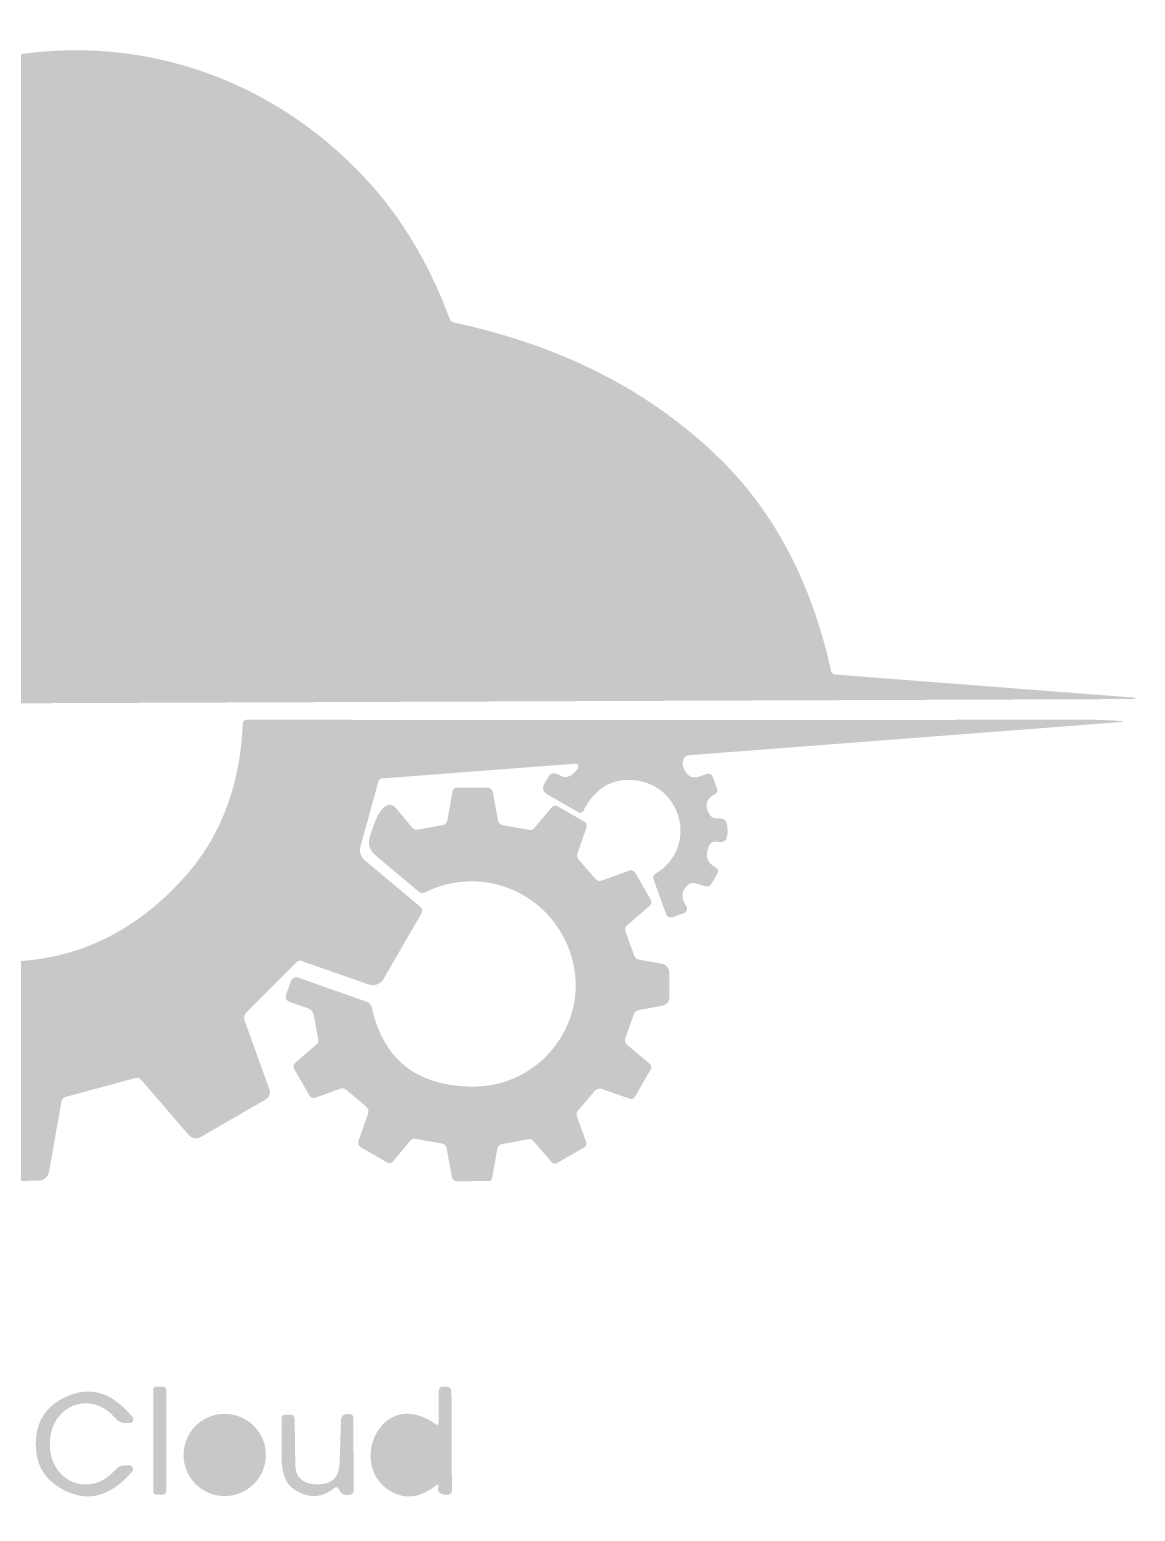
# Model space of a CAD drawing. Extents: x 0 to 300, y 0 to 192.
# Drawn here: x 151.6 to 288.2, y 5 to 188 of the extents above; entities that cross this region are included whole.
import ezdxf

# ---------------------------------------------------------------- set-up
doc = ezdxf.new("R2010")
doc.units = 0
doc.linetypes.add('Solid', pattern=[0])
doc.layers.add('Layer 1', color=7, linetype='Solid', lineweight=0)

msp = doc.modelspace()

# ---------------------------------------------------------------- hatches: boundary and pattern name
at = {"layer": 'Layer 1', "linetype": 'Solid', "lineweight": 0}
h = msp.add_hatch(color=7, dxfattribs=at)
edge = h.paths.add_edge_path(flags=0)
edge.add_spline(control_points=[(124.27, 172.6), (134.66, 181.77), (147.08, 184.41)], knot_values=[0, 0, 0, 1, 1, 1], degree=2, periodic=0)
edge.add_spline(control_points=[(147.08, 184.41), (164.14, 188.04), (181.23, 182.45), (193.13, 169.61)], knot_values=[0, 0, 0, 0, 1, 1, 1, 1], degree=3, periodic=0)
edge.add_spline(control_points=[(193.13, 169.61), (199.7, 162.52), (203.47, 152.38)], knot_values=[0, 0, 0, 1, 1, 1], degree=2, periodic=0)
edge.add_spline(control_points=[(203.47, 152.38), (203.63, 151.93), (204.11, 151.83)], knot_values=[0, 0, 0, 1, 1, 1], degree=2, periodic=0)
edge.add_spline(control_points=[(204.11, 151.83), (224.07, 147.54), (236.84, 135.04)], knot_values=[0, 0, 0, 1, 1, 1], degree=2, periodic=0)
edge.add_spline(control_points=[(236.84, 135.04), (247.02, 125.09), (250.6, 108.8)], knot_values=[0, 0, 0, 1, 1, 1], degree=2, periodic=0)
edge.add_spline(control_points=[(250.6, 108.8), (250.69, 108.39), (251.16, 108.35)], knot_values=[0, 0, 0, 1, 1, 1], degree=2, periodic=0)
edge.add_line((251.16, 108.35), (288.1, 105.5))
edge.add_spline(control_points=[(288.1, 105.5), (288.17, 105.5), (288.17, 105.4)], knot_values=[0, 0, 0, 1, 1, 1], degree=2, periodic=0)
edge.add_spline(control_points=[(288.17, 105.4), (288.18, 105.38), (288.18, 105.36)], knot_values=[0, 0, 0, 1, 1, 1], degree=2, periodic=0)
edge.add_spline(control_points=[(288.18, 105.36), (288.18, 105.33), (288.14, 105.33)], knot_values=[0, 0, 0, 1, 1, 1], degree=2, periodic=0)
edge.add_line((288.14, 105.33), (7.68, 104.26))
edge.add_spline(control_points=[(7.68, 104.26), (7.63, 104.26), (7.58, 104.29), (7.56, 104.33)], knot_values=[0, 0, 0, 0, 1, 1, 1, 1], degree=3, periodic=0)
edge.add_spline(control_points=[(7.56, 104.33), (7.54, 104.38), (7.55, 104.43), (7.58, 104.47)], knot_values=[0, 0, 0, 0, 1, 1, 1, 1], degree=3, periodic=0)
edge.add_line((7.58, 104.47), (7.76, 104.69))
edge.add_spline(control_points=[(7.76, 104.69), (7.78, 104.71), (7.8, 104.71)], knot_values=[0, 0, 0, 1, 1, 1], degree=2, periodic=0)
edge.add_line((7.8, 104.71), (45.42, 108.1))
edge.add_line((45.42, 108.1), (45.42, 108.1))
edge.add_spline(control_points=[(45.42, 108.1), (45.74, 108.13), (46.02, 108.33), (46.16, 108.62)], knot_values=[0, 0, 0, 0, 1, 1, 1, 1], degree=3, periodic=0)
edge.add_spline(control_points=[(46.16, 108.62), (51.86, 120.65), (64.18, 127.98)], knot_values=[0, 0, 0, 1, 1, 1], degree=2, periodic=0)
edge.add_spline(control_points=[(64.18, 127.98), (64.45, 128.14), (64.63, 128.41), (64.67, 128.71)], knot_values=[0, 0, 0, 0, 1, 1, 1, 1], degree=3, periodic=0)
edge.add_spline(control_points=[(64.67, 128.71), (68.21, 154.37), (89.38, 166.85)], knot_values=[0, 0, 0, 1, 1, 1], degree=2, periodic=0)
edge.add_spline(control_points=[(89.38, 166.85), (104.84, 175.96), (123.46, 172.38)], knot_values=[0, 0, 0, 1, 1, 1], degree=2, periodic=0)
edge.add_spline(control_points=[(123.46, 172.38), (123.92, 172.29), (124.27, 172.6)], knot_values=[0, 0, 0, 1, 1, 1], degree=2, periodic=0)
h = msp.add_hatch(color=7, dxfattribs=at)
edge = h.paths.add_edge_path(flags=0)
edge.add_line((81.03, 95.74), (81.62, 94.88))
edge.add_spline(control_points=[(81.62, 94.88), (81.89, 94.49), (81.48, 94.25)], knot_values=[0, 0, 0, 1, 1, 1], degree=2, periodic=0)
edge.add_line((81.48, 94.25), (77.24, 91.8))
edge.add_spline(control_points=[(77.24, 91.8), (76.77, 91.53), (76.52, 92.01)], knot_values=[0, 0, 0, 1, 1, 1], degree=2, periodic=0)
edge.add_spline(control_points=[(76.52, 92.01), (73.21, 98.39), (63.23, 94.94), (64.84, 87.78)], knot_values=[0, 0, 0, 0, 1, 1, 1, 1], degree=3, periodic=0)
edge.add_spline(control_points=[(64.84, 87.78), (65.45, 85.09), (67.92, 83.63)], knot_values=[0, 0, 0, 1, 1, 1], degree=2, periodic=0)
edge.add_line((67.92, 83.63), (67.92, 83.63))
edge.add_spline(control_points=[(67.92, 83.63), (68.21, 83.46), (68.31, 83.08), (68.14, 82.78)], knot_values=[0, 0, 0, 0, 1, 1, 1, 1], degree=3, periodic=0)
edge.add_line((68.14, 82.78), (65.94, 78.97))
edge.add_spline(control_points=[(65.94, 78.97), (65.69, 78.53), (65.19, 78.62)], knot_values=[0, 0, 0, 1, 1, 1], degree=2, periodic=0)
edge.add_spline(control_points=[(65.19, 78.62), (64.82, 78.69), (64.46, 78.91)], knot_values=[0, 0, 0, 1, 1, 1], degree=2, periodic=0)
edge.add_spline(control_points=[(64.46, 78.91), (64.06, 79.17), (64.14, 79.65)], knot_values=[0, 0, 0, 1, 1, 1], degree=2, periodic=0)
edge.add_line((64.14, 79.65), (64.4, 81.14))
edge.add_spline(control_points=[(64.4, 81.14), (64.49, 81.64), (64.17, 82.03)], knot_values=[0, 0, 0, 1, 1, 1], degree=2, periodic=0)
edge.add_spline(control_points=[(64.17, 82.03), (63.84, 82.44), (63.33, 82.58)], knot_values=[0, 0, 0, 1, 1, 1], degree=2, periodic=0)
edge.add_spline(control_points=[(63.33, 82.58), (62.91, 82.69), (62.2, 82.42)], knot_values=[0, 0, 0, 1, 1, 1], degree=2, periodic=0)
edge.add_spline(control_points=[(62.2, 82.42), (61.94, 82.31), (61.65, 82.25)], knot_values=[0, 0, 0, 1, 1, 1], degree=2, periodic=0)
edge.add_spline(control_points=[(61.65, 82.25), (61.12, 82.12), (60.8, 82.56)], knot_values=[0, 0, 0, 1, 1, 1], degree=2, periodic=0)
edge.add_spline(control_points=[(60.8, 82.56), (60.15, 83.47), (60.14, 84)], knot_values=[0, 0, 0, 1, 1, 1], degree=2, periodic=0)
edge.add_spline(control_points=[(60.14, 84), (60.12, 84.55), (60.62, 84.77)], knot_values=[0, 0, 0, 1, 1, 1], degree=2, periodic=0)
edge.add_spline(control_points=[(60.62, 84.77), (62.03, 85.43), (61.15, 87.14)], knot_values=[0, 0, 0, 1, 1, 1], degree=2, periodic=0)
edge.add_spline(control_points=[(61.15, 87.14), (60.9, 87.63), (60.35, 87.66)], knot_values=[0, 0, 0, 1, 1, 1], degree=2, periodic=0)
edge.add_line((60.35, 87.66), (59.56, 87.71))
edge.add_spline(control_points=[(59.56, 87.71), (59.24, 87.73), (58.98, 87.97), (58.91, 88.28)], knot_values=[0, 0, 0, 0, 1, 1, 1, 1], degree=3, periodic=0)
edge.add_spline(control_points=[(58.91, 88.28), (58.72, 89.21), (58.99, 89.99)], knot_values=[0, 0, 0, 1, 1, 1], degree=2, periodic=0)
edge.add_spline(control_points=[(58.99, 89.99), (59.17, 90.52), (59.73, 90.5)], knot_values=[0, 0, 0, 1, 1, 1], degree=2, periodic=0)
edge.add_spline(control_points=[(59.73, 90.5), (60.89, 90.47), (61.58, 91.99)], knot_values=[0, 0, 0, 1, 1, 1], degree=2, periodic=0)
edge.add_spline(control_points=[(61.58, 91.99), (61.73, 92.31), (61.48, 92.55)], knot_values=[0, 0, 0, 1, 1, 1], degree=2, periodic=0)
edge.add_line((61.48, 92.55), (60.4, 93.64))
edge.add_spline(control_points=[(60.4, 93.64), (59.93, 94.11), (60.17, 94.73)], knot_values=[0, 0, 0, 1, 1, 1], degree=2, periodic=0)
edge.add_spline(control_points=[(60.17, 94.73), (60.44, 95.41), (61.22, 95.96)], knot_values=[0, 0, 0, 1, 1, 1], degree=2, periodic=0)
edge.add_line((61.22, 95.96), (61.22, 95.96))
edge.add_spline(control_points=[(61.22, 95.96), (61.51, 96.16), (61.9, 96.15), (62.17, 95.93)], knot_values=[0, 0, 0, 0, 1, 1, 1, 1], degree=3, periodic=0)
edge.add_spline(control_points=[(62.17, 95.93), (63.15, 95.15), (64.32, 96.43)], knot_values=[0, 0, 0, 1, 1, 1], degree=2, periodic=0)
edge.add_line((64.32, 96.43), (64.32, 96.43))
edge.add_spline(control_points=[(64.32, 96.43), (64.44, 96.56), (64.47, 96.74), (64.41, 96.91)], knot_values=[0, 0, 0, 0, 1, 1, 1, 1], degree=3, periodic=0)
edge.add_spline(control_points=[(64.41, 96.91), (64.34, 97.07), (64.19, 97.18), (64.01, 97.19)], knot_values=[0, 0, 0, 0, 1, 1, 1, 1], degree=3, periodic=0)
edge.add_line((64.01, 97.19), (7.79, 100.74))
edge.add_spline(control_points=[(7.79, 100.74), (7.62, 100.75), (7.6, 101)], knot_values=[0, 0, 0, 1, 1, 1], degree=2, periodic=0)
edge.add_spline(control_points=[(7.6, 101), (7.57, 101.18), (7.72, 101.18)], knot_values=[0, 0, 0, 1, 1, 1], degree=2, periodic=0)
edge.add_line((7.72, 101.18), (117.5, 102.79))
edge.add_spline(control_points=[(117.5, 102.79), (118.02, 102.8), (118.05, 102.28)], knot_values=[0, 0, 0, 1, 1, 1], degree=2, periodic=0)
edge.add_spline(control_points=[(118.05, 102.28), (118.82, 88.59), (128.24, 80.33)], knot_values=[0, 0, 0, 1, 1, 1], degree=2, periodic=0)
edge.add_spline(control_points=[(128.24, 80.33), (136.06, 73.47), (146.35, 72.92)], knot_values=[0, 0, 0, 1, 1, 1], degree=2, periodic=0)
edge.add_spline(control_points=[(146.35, 72.92), (160.81, 72.15), (170.81, 83.4)], knot_values=[0, 0, 0, 1, 1, 1], degree=2, periodic=0)
edge.add_spline(control_points=[(170.81, 83.4), (177.44, 90.87), (177.94, 102.24)], knot_values=[0, 0, 0, 1, 1, 1], degree=2, periodic=0)
edge.add_spline(control_points=[(177.94, 102.24), (177.97, 102.78), (178.51, 102.78)], knot_values=[0, 0, 0, 1, 1, 1], degree=2, periodic=0)
edge.add_spline(control_points=[(178.51, 102.78), (237.3, 102.68), (280.02, 102.79)], knot_values=[0, 0, 0, 1, 1, 1], degree=2, periodic=0)
edge.add_spline(control_points=[(280.02, 102.79), (284.3, 102.8), (286.23, 102.62)], knot_values=[0, 0, 0, 1, 1, 1], degree=2, periodic=0)
edge.add_spline(control_points=[(286.23, 102.62), (287.11, 102.53), (286.23, 102.47)], knot_values=[0, 0, 0, 1, 1, 1], degree=2, periodic=0)
edge.add_line((286.23, 102.47), (233.2, 98.4))
edge.add_spline(control_points=[(233.2, 98.4), (232.34, 98.33), (232.28, 97.47)], knot_values=[0, 0, 0, 1, 1, 1], degree=2, periodic=0)
edge.add_spline(control_points=[(232.28, 97.47), (232.24, 96.91), (232.71, 96.22)], knot_values=[0, 0, 0, 1, 1, 1], degree=2, periodic=0)
edge.add_spline(control_points=[(232.71, 96.22), (233.04, 95.72), (233.67, 95.51), (234.23, 95.72)], knot_values=[0, 0, 0, 0, 1, 1, 1, 1], degree=3, periodic=0)
edge.add_line((234.23, 95.72), (235.11, 96.03))
edge.add_spline(control_points=[(235.11, 96.03), (235.79, 96.28), (236.04, 95.59)], knot_values=[0, 0, 0, 1, 1, 1], degree=2, periodic=0)
edge.add_line((236.04, 95.59), (236.52, 94.24))
edge.add_spline(control_points=[(236.52, 94.24), (236.68, 93.79), (236.26, 93.57)], knot_values=[0, 0, 0, 1, 1, 1], degree=2, periodic=0)
edge.add_spline(control_points=[(236.26, 93.57), (234.62, 92.72), (235.57, 91.11)], knot_values=[0, 0, 0, 1, 1, 1], degree=2, periodic=0)
edge.add_spline(control_points=[(235.57, 91.11), (235.85, 90.64), (236.39, 90.6)], knot_values=[0, 0, 0, 1, 1, 1], degree=2, periodic=0)
edge.add_line((236.39, 90.6), (236.94, 90.57))
edge.add_spline(control_points=[(236.94, 90.57), (237.6, 90.53), (237.73, 89.89)], knot_values=[0, 0, 0, 1, 1, 1], degree=2, periodic=0)
edge.add_spline(control_points=[(237.73, 89.89), (237.93, 89.01), (237.71, 88.18)], knot_values=[0, 0, 0, 1, 1, 1], degree=2, periodic=0)
edge.add_line((237.71, 88.18), (237.71, 88.18))
edge.add_spline(control_points=[(237.71, 88.18), (237.62, 87.85), (237.32, 87.64), (236.98, 87.66)], knot_values=[0, 0, 0, 0, 1, 1, 1, 1], degree=3, periodic=0)
edge.add_line((236.98, 87.66), (236.32, 87.7))
edge.add_line((236.32, 87.7), (236.32, 87.7))
edge.add_spline(control_points=[(236.32, 87.7), (236, 87.72), (235.71, 87.54), (235.57, 87.26)], knot_values=[0, 0, 0, 0, 1, 1, 1, 1], degree=3, periodic=0)
edge.add_spline(control_points=[(235.57, 87.26), (234.71, 85.46), (236.32, 84.53)], knot_values=[0, 0, 0, 1, 1, 1], degree=2, periodic=0)
edge.add_spline(control_points=[(236.32, 84.53), (236.84, 84.24), (236.54, 83.73)], knot_values=[0, 0, 0, 1, 1, 1], degree=2, periodic=0)
edge.add_line((236.54, 83.73), (235.83, 82.49))
edge.add_spline(control_points=[(235.83, 82.49), (235.58, 82.07), (235.12, 82.2)], knot_values=[0, 0, 0, 1, 1, 1], degree=2, periodic=0)
edge.add_line((235.12, 82.2), (233.78, 82.57))
edge.add_spline(control_points=[(233.78, 82.57), (233.34, 82.69), (232.98, 82.4)], knot_values=[0, 0, 0, 1, 1, 1], degree=2, periodic=0)
edge.add_spline(control_points=[(232.98, 82.4), (231.71, 81.37), (232.65, 79.85)], knot_values=[0, 0, 0, 1, 1, 1], degree=2, periodic=0)
edge.add_spline(control_points=[(232.65, 79.85), (233.09, 79.12), (232.29, 78.83)], knot_values=[0, 0, 0, 1, 1, 1], degree=2, periodic=0)
edge.add_line((232.29, 78.83), (231.12, 78.41))
edge.add_spline(control_points=[(231.12, 78.41), (230.44, 78.16), (230.19, 78.84)], knot_values=[0, 0, 0, 1, 1, 1], degree=2, periodic=0)
edge.add_line((230.19, 78.84), (228.67, 83.07))
edge.add_spline(control_points=[(228.67, 83.07), (228.52, 83.51), (228.92, 83.74)], knot_values=[0, 0, 0, 1, 1, 1], degree=2, periodic=0)
edge.add_spline(control_points=[(228.92, 83.74), (234.42, 87.02), (232.12, 95.32), (225.64, 95.34)], knot_values=[0, 0, 0, 0, 1, 1, 1, 1], degree=3, periodic=0)
edge.add_spline(control_points=[(225.64, 95.34), (221.99, 95.35), (220.04, 91.57)], knot_values=[0, 0, 0, 1, 1, 1], degree=2, periodic=0)
edge.add_spline(control_points=[(220.04, 91.57), (219.8, 91.1), (219.35, 91.36)], knot_values=[0, 0, 0, 1, 1, 1], degree=2, periodic=0)
edge.add_line((219.35, 91.36), (215.59, 93.53))
edge.add_spline(control_points=[(215.59, 93.53), (214.71, 94.04), (215.22, 94.93)], knot_values=[0, 0, 0, 1, 1, 1], degree=2, periodic=0)
edge.add_line((215.22, 94.93), (215.6, 95.59))
edge.add_spline(control_points=[(215.6, 95.59), (216.14, 96.52), (217.04, 95.94)], knot_values=[0, 0, 0, 1, 1, 1], degree=2, periodic=0)
edge.add_spline(control_points=[(217.04, 95.94), (218.22, 95.19), (219.33, 96.76)], knot_values=[0, 0, 0, 1, 1, 1], degree=2, periodic=0)
edge.add_line((219.33, 96.76), (219.33, 96.76))
edge.add_spline(control_points=[(219.33, 96.76), (219.41, 96.88), (219.42, 97.03), (219.35, 97.16)], knot_values=[0, 0, 0, 0, 1, 1, 1, 1], degree=3, periodic=0)
edge.add_spline(control_points=[(219.35, 97.16), (219.28, 97.28), (219.14, 97.35), (219, 97.34)], knot_values=[0, 0, 0, 0, 1, 1, 1, 1], degree=3, periodic=0)
edge.add_line((219, 97.34), (195.15, 95.52))
edge.add_spline(control_points=[(195.15, 95.52), (194.79, 95.49), (194.7, 95.15)], knot_values=[0, 0, 0, 1, 1, 1], degree=2, periodic=0)
edge.add_line((194.7, 95.15), (192.5, 87.18))
edge.add_spline(control_points=[(192.5, 87.18), (192.2, 86.09), (193.06, 85.37)], knot_values=[0, 0, 0, 1, 1, 1], degree=2, periodic=0)
edge.add_line((193.06, 85.37), (199.8, 79.72))
edge.add_spline(control_points=[(199.8, 79.72), (200.28, 79.32), (199.97, 78.77)], knot_values=[0, 0, 0, 1, 1, 1], degree=2, periodic=0)
edge.add_line((199.97, 78.77), (195.33, 70.74))
edge.add_line((195.33, 70.74), (195.33, 70.74))
edge.add_spline(control_points=[(195.33, 70.74), (194.96, 70.1), (194.18, 69.82), (193.48, 70.06)], knot_values=[0, 0, 0, 0, 1, 1, 1, 1], degree=3, periodic=0)
edge.add_line((193.48, 70.06), (185.12, 72.99))
edge.add_line((185.12, 72.99), (185.12, 72.99))
edge.add_spline(control_points=[(185.12, 72.99), (184.97, 73.04), (184.81, 73), (184.69, 72.89)], knot_values=[0, 0, 0, 0, 1, 1, 1, 1], degree=3, periodic=0)
edge.add_line((184.69, 72.89), (178.41, 66.61))
edge.add_spline(control_points=[(178.41, 66.61), (177.97, 66.17), (178.18, 65.58)], knot_values=[0, 0, 0, 1, 1, 1], degree=2, periodic=0)
edge.add_line((178.18, 65.58), (181.24, 57.08))
edge.add_spline(control_points=[(181.24, 57.08), (181.4, 56.62), (181.21, 56.1), (180.79, 55.86)], knot_values=[0, 0, 0, 0, 1, 1, 1, 1], degree=3, periodic=0)
edge.add_line((180.79, 55.86), (172.81, 51.25))
edge.add_spline(control_points=[(172.81, 51.25), (171.91, 50.73), (171.22, 51.52)], knot_values=[0, 0, 0, 1, 1, 1], degree=2, periodic=0)
edge.add_line((171.22, 51.52), (165.42, 58.25))
edge.add_spline(control_points=[(165.42, 58.25), (165.11, 58.61), (164.65, 58.49)], knot_values=[0, 0, 0, 1, 1, 1], degree=2, periodic=0)
edge.add_line((164.65, 58.49), (156.1, 56.18))
edge.add_spline(control_points=[(156.1, 56.18), (155.62, 56.06), (155.54, 55.57)], knot_values=[0, 0, 0, 1, 1, 1], degree=2, periodic=0)
edge.add_line((155.54, 55.57), (154.02, 46.92))
edge.add_line((154.02, 46.92), (154.02, 46.92))
edge.add_spline(control_points=[(154.02, 46.92), (153.91, 46.29), (153.36, 45.83), (152.72, 45.82)], knot_values=[0, 0, 0, 0, 1, 1, 1, 1], degree=3, periodic=0)
edge.add_line((152.72, 45.82), (143.5, 45.68))
edge.add_line((143.5, 45.68), (143.5, 45.68))
edge.add_spline(control_points=[(143.5, 45.68), (143.01, 45.67), (142.6, 46.02), (142.51, 46.49)], knot_values=[0, 0, 0, 0, 1, 1, 1, 1], degree=3, periodic=0)
edge.add_line((142.51, 46.49), (140.84, 55.59))
edge.add_spline(control_points=[(140.84, 55.59), (140.78, 55.94), (140.44, 56.03)], knot_values=[0, 0, 0, 1, 1, 1], degree=2, periodic=0)
edge.add_line((140.44, 56.03), (131.65, 58.45))
edge.add_spline(control_points=[(131.65, 58.45), (131.44, 58.51), (131.21, 58.44), (131.07, 58.27)], knot_values=[0, 0, 0, 0, 1, 1, 1, 1], degree=3, periodic=0)
edge.add_line((131.07, 58.27), (125.17, 51.24))
edge.add_spline(control_points=[(125.17, 51.24), (124.82, 50.81), (124.21, 50.7), (123.72, 50.98)], knot_values=[0, 0, 0, 0, 1, 1, 1, 1], degree=3, periodic=0)
edge.add_line((123.72, 50.98), (115.5, 55.73))
edge.add_line((115.5, 55.73), (115.5, 55.73))
edge.add_spline(control_points=[(115.5, 55.73), (115.15, 55.93), (114.99, 56.36), (115.12, 56.75)], knot_values=[0, 0, 0, 0, 1, 1, 1, 1], degree=3, periodic=0)
edge.add_line((115.12, 56.75), (118.23, 65.64))
edge.add_spline(control_points=[(118.23, 65.64), (118.34, 65.93), (118.12, 66.15)], knot_values=[0, 0, 0, 1, 1, 1], degree=2, periodic=0)
edge.add_line((118.12, 66.15), (111.86, 72.41))
edge.add_spline(control_points=[(111.86, 72.41), (111.44, 72.83), (110.88, 72.63)], knot_values=[0, 0, 0, 1, 1, 1], degree=2, periodic=0)
edge.add_line((110.88, 72.63), (102.62, 69.66))
edge.add_spline(control_points=[(102.62, 69.66), (102.01, 69.44), (101.32, 69.69), (101, 70.25)], knot_values=[0, 0, 0, 0, 1, 1, 1, 1], degree=3, periodic=0)
edge.add_line((101, 70.25), (96.32, 78.36))
edge.add_spline(control_points=[(96.32, 78.36), (96.12, 78.7), (96.19, 79.13), (96.49, 79.38)], knot_values=[0, 0, 0, 0, 1, 1, 1, 1], degree=3, periodic=0)
edge.add_line((96.49, 79.38), (103.48, 85.41))
edge.add_line((103.48, 85.41), (103.48, 85.41))
edge.add_spline(control_points=[(103.48, 85.41), (103.74, 85.64), (103.85, 85.99), (103.76, 86.32)], knot_values=[0, 0, 0, 0, 1, 1, 1, 1], degree=3, periodic=0)
edge.add_line((103.76, 86.32), (101.51, 94.7))
edge.add_spline(control_points=[(101.51, 94.7), (101.4, 95.08), (101.01, 95.1)], knot_values=[0, 0, 0, 1, 1, 1], degree=2, periodic=0)
edge.add_line((101.01, 95.1), (81.37, 96.34))
edge.add_spline(control_points=[(81.37, 96.34), (80.58, 96.39), (81.03, 95.74)], knot_values=[0, 0, 0, 1, 1, 1], degree=2, periodic=0)
edge = h.paths.add_edge_path(flags=0)
edge.add_spline(control_points=[(78.29, 96.39), (78.08, 96.37), (78.12, 96.16)], knot_values=[0, 0, 0, 1, 1, 1], degree=2, periodic=0)
edge.add_spline(control_points=[(78.12, 96.16), (78.27, 95.47), (79.19, 95.71)], knot_values=[0, 0, 0, 1, 1, 1], degree=2, periodic=0)
edge.add_spline(control_points=[(79.19, 95.71), (80.16, 95.97), (79.31, 96.4)], knot_values=[0, 0, 0, 1, 1, 1], degree=2, periodic=0)
edge.add_spline(control_points=[(79.31, 96.4), (79.15, 96.49), (78.29, 96.39)], knot_values=[0, 0, 0, 1, 1, 1], degree=2, periodic=0)
h = msp.add_hatch(color=7, dxfattribs=at)
edge = h.paths.add_edge_path(flags=0)
edge.add_line((202.51, 50.41), (199.24, 50.99))
edge.add_spline(control_points=[(199.24, 50.99), (198.88, 51.05), (198.65, 50.77)], knot_values=[0, 0, 0, 1, 1, 1], degree=2, periodic=0)
edge.add_line((198.65, 50.77), (196.52, 48.22))
edge.add_spline(control_points=[(196.52, 48.22), (196.19, 47.83), (195.74, 48.09)], knot_values=[0, 0, 0, 1, 1, 1], degree=2, periodic=0)
edge.add_line((195.74, 48.09), (192.59, 49.91))
edge.add_spline(control_points=[(192.59, 49.91), (192.06, 50.21), (192.26, 50.79)], knot_values=[0, 0, 0, 1, 1, 1], degree=2, periodic=0)
edge.add_line((192.26, 50.79), (193.39, 54.02))
edge.add_spline(control_points=[(193.39, 54.02), (193.61, 54.63), (193.11, 55.04)], knot_values=[0, 0, 0, 1, 1, 1], degree=2, periodic=0)
edge.add_line((193.11, 55.04), (190.7, 57.06))
edge.add_line((190.7, 57.06), (190.7, 57.06))
edge.add_spline(control_points=[(190.7, 57.06), (190.51, 57.22), (190.24, 57.27), (190, 57.18)], knot_values=[0, 0, 0, 0, 1, 1, 1, 1], degree=3, periodic=0)
edge.add_line((190, 57.18), (186.96, 56.09))
edge.add_spline(control_points=[(186.96, 56.09), (186.43, 55.9), (186.15, 56.39)], knot_values=[0, 0, 0, 1, 1, 1], degree=2, periodic=0)
edge.add_line((186.15, 56.39), (184.34, 59.53))
edge.add_spline(control_points=[(184.34, 59.53), (184.03, 60.05), (184.49, 60.45)], knot_values=[0, 0, 0, 1, 1, 1], degree=2, periodic=0)
edge.add_line((184.49, 60.45), (187.04, 62.64))
edge.add_spline(control_points=[(187.04, 62.64), (187.33, 62.89), (187.26, 63.28)], knot_values=[0, 0, 0, 1, 1, 1], degree=2, periodic=0)
edge.add_line((187.26, 63.28), (186.72, 66.23))
edge.add_spline(control_points=[(186.72, 66.23), (186.6, 66.91), (185.94, 67.14)], knot_values=[0, 0, 0, 1, 1, 1], degree=2, periodic=0)
edge.add_line((185.94, 67.14), (183.67, 67.93))
edge.add_line((183.67, 67.93), (183.67, 67.93))
edge.add_spline(control_points=[(183.67, 67.93), (183.51, 67.99), (183.38, 68.1), (183.31, 68.25)], knot_values=[0, 0, 0, 0, 1, 1, 1, 1], degree=3, periodic=0)
edge.add_spline(control_points=[(183.31, 68.25), (183.23, 68.41), (183.22, 68.58), (183.28, 68.74)], knot_values=[0, 0, 0, 0, 1, 1, 1, 1], degree=3, periodic=0)
edge.add_line((183.28, 68.74), (183.86, 70.4))
edge.add_spline(control_points=[(183.86, 70.4), (184.12, 71.13), (184.86, 70.88)], knot_values=[0, 0, 0, 1, 1, 1], degree=2, periodic=0)
edge.add_line((184.86, 70.88), (193.26, 67.93))
edge.add_spline(control_points=[(193.26, 67.93), (193.76, 67.76), (193.88, 67.24)], knot_values=[0, 0, 0, 1, 1, 1], degree=2, periodic=0)
edge.add_spline(control_points=[(193.88, 67.24), (196.01, 57.53), (206.31, 57.44)], knot_values=[0, 0, 0, 1, 1, 1], degree=2, periodic=0)
edge.add_spline(control_points=[(206.31, 57.44), (214.95, 57.37), (221.16, 65.81), (218.39, 73.98)], knot_values=[0, 0, 0, 0, 1, 1, 1, 1], degree=3, periodic=0)
edge.add_spline(control_points=[(218.39, 73.98), (215.86, 81.44), (207.5, 84.94), (200.46, 81.45)], knot_values=[0, 0, 0, 0, 1, 1, 1, 1], degree=3, periodic=0)
edge.add_spline(control_points=[(200.46, 81.45), (200.03, 81.24), (199.67, 81.54)], knot_values=[0, 0, 0, 1, 1, 1], degree=2, periodic=0)
edge.add_line((199.67, 81.54), (194.37, 85.98))
edge.add_spline(control_points=[(194.37, 85.98), (193.21, 86.95), (193.66, 88.4)], knot_values=[0, 0, 0, 1, 1, 1], degree=2, periodic=0)
edge.add_spline(control_points=[(193.66, 88.4), (194.37, 90.67), (194.9, 91.4)], knot_values=[0, 0, 0, 1, 1, 1], degree=2, periodic=0)
edge.add_spline(control_points=[(194.9, 91.4), (195.99, 92.89), (196.91, 91.8)], knot_values=[0, 0, 0, 1, 1, 1], degree=2, periodic=0)
edge.add_line((196.91, 91.8), (198.87, 89.45))
edge.add_spline(control_points=[(198.87, 89.45), (199.15, 89.12), (199.58, 89.2)], knot_values=[0, 0, 0, 1, 1, 1], degree=2, periodic=0)
edge.add_line((199.58, 89.2), (202.6, 89.75))
edge.add_spline(control_points=[(202.6, 89.75), (203.13, 89.84), (203.22, 90.38)], knot_values=[0, 0, 0, 1, 1, 1], degree=2, periodic=0)
edge.add_line((203.22, 90.38), (203.83, 93.84))
edge.add_spline(control_points=[(203.83, 93.84), (203.93, 94.37), (204.46, 94.37)], knot_values=[0, 0, 0, 1, 1, 1], degree=2, periodic=0)
edge.add_line((204.46, 94.37), (208.17, 94.38))
edge.add_line((208.17, 94.38), (208.17, 94.38))
edge.add_spline(control_points=[(208.17, 94.38), (208.49, 94.38), (208.76, 94.15), (208.82, 93.84)], knot_values=[0, 0, 0, 0, 1, 1, 1, 1], degree=3, periodic=0)
edge.add_line((208.82, 93.84), (209.45, 90.42))
edge.add_spline(control_points=[(209.45, 90.42), (209.56, 89.83), (210.16, 89.72)], knot_values=[0, 0, 0, 1, 1, 1], degree=2, periodic=0)
edge.add_line((210.16, 89.72), (213.28, 89.17))
edge.add_spline(control_points=[(213.28, 89.17), (213.7, 89.1), (213.98, 89.42)], knot_values=[0, 0, 0, 1, 1, 1], degree=2, periodic=0)
edge.add_line((213.98, 89.42), (216.07, 91.92))
edge.add_line((216.07, 91.92), (216.07, 91.92))
edge.add_spline(control_points=[(216.07, 91.92), (216.27, 92.16), (216.6, 92.22), (216.87, 92.06)], knot_values=[0, 0, 0, 0, 1, 1, 1, 1], degree=3, periodic=0)
edge.add_line((216.87, 92.06), (220.08, 90.21))
edge.add_spline(control_points=[(220.08, 90.21), (220.56, 89.93), (220.38, 89.41)], knot_values=[0, 0, 0, 1, 1, 1], degree=2, periodic=0)
edge.add_line((220.38, 89.41), (219.3, 86.33))
edge.add_spline(control_points=[(219.3, 86.33), (219.13, 85.85), (219.46, 85.46)], knot_values=[0, 0, 0, 1, 1, 1], degree=2, periodic=0)
edge.add_line((219.46, 85.46), (221.47, 83.14))
edge.add_spline(control_points=[(221.47, 83.14), (221.82, 82.74), (222.31, 82.92)], knot_values=[0, 0, 0, 1, 1, 1], degree=2, periodic=0)
edge.add_line((222.31, 82.92), (225.6, 84.1))
edge.add_spline(control_points=[(225.6, 84.1), (226.17, 84.3), (226.46, 83.78)], knot_values=[0, 0, 0, 1, 1, 1], degree=2, periodic=0)
edge.add_line((226.46, 83.78), (228.3, 80.6))
edge.add_spline(control_points=[(228.3, 80.6), (228.59, 80.11), (228.15, 79.73)], knot_values=[0, 0, 0, 1, 1, 1], degree=2, periodic=0)
edge.add_line((228.15, 79.73), (225.46, 77.41))
edge.add_spline(control_points=[(225.46, 77.41), (225.05, 77.06), (225.24, 76.56)], knot_values=[0, 0, 0, 1, 1, 1], degree=2, periodic=0)
edge.add_line((225.24, 76.56), (226.3, 73.59))
edge.add_line((226.3, 73.59), (226.3, 73.59))
edge.add_spline(control_points=[(226.3, 73.59), (226.39, 73.35), (226.6, 73.17), (226.85, 73.13)], knot_values=[0, 0, 0, 0, 1, 1, 1, 1], degree=3, periodic=0)
edge.add_line((226.85, 73.13), (229.58, 72.65))
edge.add_spline(control_points=[(229.58, 72.65), (230.62, 72.47), (230.62, 71.41)], knot_values=[0, 0, 0, 1, 1, 1], degree=2, periodic=0)
edge.add_line((230.62, 71.41), (230.63, 68.56))
edge.add_spline(control_points=[(230.63, 68.56), (230.63, 67.6), (229.68, 67.42)], knot_values=[0, 0, 0, 1, 1, 1], degree=2, periodic=0)
edge.add_line((229.68, 67.42), (226.89, 66.91))
edge.add_spline(control_points=[(226.89, 66.91), (226.39, 66.82), (226.22, 66.34)], knot_values=[0, 0, 0, 1, 1, 1], degree=2, periodic=0)
edge.add_line((226.22, 66.34), (225.21, 63.47))
edge.add_spline(control_points=[(225.21, 63.47), (225.03, 62.93), (225.46, 62.56)], knot_values=[0, 0, 0, 1, 1, 1], degree=2, periodic=0)
edge.add_line((225.46, 62.56), (228.12, 60.34))
edge.add_spline(control_points=[(228.12, 60.34), (228.56, 59.97), (228.27, 59.47)], knot_values=[0, 0, 0, 1, 1, 1], degree=2, periodic=0)
edge.add_line((228.27, 59.47), (226.37, 56.18))
edge.add_spline(control_points=[(226.37, 56.18), (226.15, 55.8), (225.73, 55.95)], knot_values=[0, 0, 0, 1, 1, 1], degree=2, periodic=0)
edge.add_line((225.73, 55.95), (222.33, 57.13))
edge.add_spline(control_points=[(222.33, 57.13), (221.76, 57.33), (221.37, 56.87)], knot_values=[0, 0, 0, 1, 1, 1], degree=2, periodic=0)
edge.add_line((221.37, 56.87), (219.33, 54.43))
edge.add_spline(control_points=[(219.33, 54.43), (219.08, 54.13), (219.21, 53.77)], knot_values=[0, 0, 0, 1, 1, 1], degree=2, periodic=0)
edge.add_line((219.21, 53.77), (220.36, 50.56))
edge.add_line((220.36, 50.56), (220.36, 50.56))
edge.add_spline(control_points=[(220.36, 50.56), (220.45, 50.33), (220.35, 50.07), (220.14, 49.95)], knot_values=[0, 0, 0, 0, 1, 1, 1, 1], degree=3, periodic=0)
edge.add_line((220.14, 49.95), (216.81, 48.03))
edge.add_spline(control_points=[(216.81, 48.03), (216.38, 47.78), (216.05, 48.15)], knot_values=[0, 0, 0, 1, 1, 1], degree=2, periodic=0)
edge.add_line((216.05, 48.15), (213.83, 50.73))
edge.add_spline(control_points=[(213.83, 50.73), (213.59, 51.01), (213.23, 50.94)], knot_values=[0, 0, 0, 1, 1, 1], degree=2, periodic=0)
edge.add_line((213.23, 50.94), (209.95, 50.34))
edge.add_spline(control_points=[(209.95, 50.34), (209.66, 50.29), (209.43, 50.05), (209.38, 49.76)], knot_values=[0, 0, 0, 0, 1, 1, 1, 1], degree=3, periodic=0)
edge.add_line((209.38, 49.76), (208.75, 46.21))
edge.add_spline(control_points=[(208.75, 46.21), (208.67, 45.77), (208.22, 45.77)], knot_values=[0, 0, 0, 1, 1, 1], degree=2, periodic=0)
edge.add_line((208.22, 45.77), (204.44, 45.75))
edge.add_spline(control_points=[(204.44, 45.75), (203.87, 45.75), (203.77, 46.31)], knot_values=[0, 0, 0, 1, 1, 1], degree=2, periodic=0)
edge.add_line((203.77, 46.31), (203.13, 49.79))
edge.add_spline(control_points=[(203.13, 49.79), (203.03, 50.32), (202.51, 50.41)], knot_values=[0, 0, 0, 1, 1, 1], degree=2, periodic=0)
h = msp.add_hatch(color=7, dxfattribs=at)
edge = h.paths.add_edge_path(flags=0)
edge.add_spline(control_points=[(154.11, 13.33), (154.07, 8.53), (159.13, 6.52), (162.19, 10.09)], knot_values=[0, 0, 0, 0, 1, 1, 1, 1], degree=3, periodic=0)
edge.add_spline(control_points=[(162.19, 10.09), (162.66, 10.63), (163.37, 10.63)], knot_values=[0, 0, 0, 1, 1, 1], degree=2, periodic=0)
edge.add_line((163.37, 10.63), (163.92, 10.64))
edge.add_line((163.92, 10.64), (163.92, 10.64))
edge.add_spline(control_points=[(163.92, 10.64), (164.1, 10.64), (164.26, 10.54), (164.34, 10.37)], knot_values=[0, 0, 0, 0, 1, 1, 1, 1], degree=3, periodic=0)
edge.add_spline(control_points=[(164.34, 10.37), (164.41, 10.21), (164.39, 10.02), (164.27, 9.88)], knot_values=[0, 0, 0, 0, 1, 1, 1, 1], degree=3, periodic=0)
edge.add_spline(control_points=[(164.27, 9.88), (160.09, 4.96), (155.26, 7.93)], knot_values=[0, 0, 0, 1, 1, 1], degree=2, periodic=0)
edge.add_spline(control_points=[(155.26, 7.93), (152.34, 9.72), (152.38, 13.35)], knot_values=[0, 0, 0, 1, 1, 1], degree=2, periodic=0)
edge.add_spline(control_points=[(152.38, 13.35), (152.41, 16.97), (155.35, 18.71)], knot_values=[0, 0, 0, 1, 1, 1], degree=2, periodic=0)
edge.add_spline(control_points=[(155.35, 18.71), (160.23, 21.6), (164.33, 16.61)], knot_values=[0, 0, 0, 1, 1, 1], degree=2, periodic=0)
edge.add_line((164.33, 16.61), (164.33, 16.61))
edge.add_spline(control_points=[(164.33, 16.61), (164.44, 16.47), (164.46, 16.28), (164.39, 16.12)], knot_values=[0, 0, 0, 0, 1, 1, 1, 1], degree=3, periodic=0)
edge.add_spline(control_points=[(164.39, 16.12), (164.31, 15.96), (164.14, 15.85), (163.96, 15.86)], knot_values=[0, 0, 0, 0, 1, 1, 1, 1], degree=3, periodic=0)
edge.add_line((163.96, 15.86), (163.41, 15.88))
edge.add_spline(control_points=[(163.41, 15.88), (162.7, 15.89), (162.25, 16.43)], knot_values=[0, 0, 0, 1, 1, 1], degree=2, periodic=0)
edge.add_spline(control_points=[(162.25, 16.43), (159.24, 20.05), (154.15, 18.13), (154.11, 13.33)], knot_values=[0, 0, 0, 0, 1, 1, 1, 1], degree=3, periodic=0)
h = msp.add_hatch(color=7, dxfattribs=at)
edge = h.paths.add_edge_path(flags=0)
edge.add_spline(control_points=[(168.5, 7.44), (168.5, 7.22), (168.32, 7.04), (168.1, 7.04)], knot_values=[0, 0, 0, 0, 1, 1, 1, 1], degree=3, periodic=0)
edge.add_line((168.1, 7.04), (167.28, 7.04))
edge.add_spline(control_points=[(167.28, 7.04), (167.06, 7.04), (166.88, 7.22), (166.88, 7.44)], knot_values=[0, 0, 0, 0, 1, 1, 1, 1], degree=3, periodic=0)
edge.add_line((166.88, 7.44), (166.88, 19.98))
edge.add_spline(control_points=[(166.88, 19.98), (166.88, 20.2), (167.06, 20.38), (167.28, 20.38)], knot_values=[0, 0, 0, 0, 1, 1, 1, 1], degree=3, periodic=0)
edge.add_line((167.28, 20.38), (168.1, 20.38))
edge.add_spline(control_points=[(168.1, 20.38), (168.32, 20.38), (168.5, 20.2), (168.5, 19.98)], knot_values=[0, 0, 0, 0, 1, 1, 1, 1], degree=3, periodic=0)
edge.add_line((168.5, 19.98), (168.5, 7.44))
h = msp.add_hatch(color=7, dxfattribs=at)
edge = h.paths.add_edge_path(flags=0)
edge.add_spline(control_points=[(201.76, 8.13), (199.1, 6.04), (196.6, 7.24)], knot_values=[0, 0, 0, 1, 1, 1], degree=2, periodic=0)
edge.add_spline(control_points=[(196.6, 7.24), (190.57, 10.14), (194.87, 20.6), (201.73, 15.76)], knot_values=[0, 0, 0, 0, 1, 1, 1, 1], degree=3, periodic=0)
edge.add_spline(control_points=[(201.73, 15.76), (202.15, 15.46), (202.15, 15.99)], knot_values=[0, 0, 0, 1, 1, 1], degree=2, periodic=0)
edge.add_line((202.15, 15.99), (202.14, 19.79))
edge.add_spline(control_points=[(202.14, 19.79), (202.14, 20.36), (202.71, 20.37)], knot_values=[0, 0, 0, 1, 1, 1], degree=2, periodic=0)
edge.add_line((202.71, 20.37), (203, 20.37))
edge.add_spline(control_points=[(203, 20.37), (203.72, 20.37), (203.72, 19.65)], knot_values=[0, 0, 0, 1, 1, 1], degree=2, periodic=0)
edge.add_line((203.72, 19.65), (203.77, 7.61))
edge.add_spline(control_points=[(203.77, 7.61), (203.77, 7.05), (203.21, 7.01)], knot_values=[0, 0, 0, 1, 1, 1], degree=2, periodic=0)
edge.add_spline(control_points=[(203.21, 7.01), (202.94, 6.99), (202.5, 7.12)], knot_values=[0, 0, 0, 1, 1, 1], degree=2, periodic=0)
edge.add_spline(control_points=[(202.5, 7.12), (202.06, 7.26), (202.07, 7.71)], knot_values=[0, 0, 0, 1, 1, 1], degree=2, periodic=0)
edge.add_spline(control_points=[(202.07, 7.71), (202.07, 7.9), (202.09, 7.99)], knot_values=[0, 0, 0, 1, 1, 1], degree=2, periodic=0)
edge.add_spline(control_points=[(202.09, 7.99), (202.15, 8.43), (201.76, 8.13)], knot_values=[0, 0, 0, 1, 1, 1], degree=2, periodic=0)
edge = h.paths.add_edge_path(flags=0)
edge.add_line((198.96, 8.25), (198.96, 8.25))
edge.add_spline(control_points=[(198.96, 8.25), (200.82, 8.35), (202.24, 10.08), (202.14, 12.11)], knot_values=[0, 0, 0, 0, 1, 1, 1, 1], degree=3, periodic=0)
edge.add_spline(control_points=[(202.14, 12.11), (202.03, 14.15), (200.44, 15.72), (198.58, 15.63)], knot_values=[0, 0, 0, 0, 1, 1, 1, 1], degree=3, periodic=0)
edge.add_spline(control_points=[(198.58, 15.63), (196.72, 15.53), (195.3, 13.8), (195.4, 11.77)], knot_values=[0, 0, 0, 0, 1, 1, 1, 1], degree=3, periodic=0)
edge.add_spline(control_points=[(195.4, 11.77), (195.51, 9.73), (197.1, 8.16), (198.96, 8.25)], knot_values=[0, 0, 0, 0, 1, 1, 1, 1], degree=3, periodic=0)
edge.add_line((198.96, 8.25), (198.96, 8.25))
h = msp.add_hatch(color=7, dxfattribs=at)
edge = h.paths.add_edge_path(flags=0)
edge.add_spline(control_points=[(180.79, 11.93), (180.79, 9.12), (178.52, 6.85), (175.71, 6.85)], knot_values=[0, 0, 0, 0, 1, 1, 1, 1], degree=3, periodic=0)
edge.add_spline(control_points=[(175.71, 6.85), (172.9, 6.85), (170.63, 9.12), (170.63, 11.93)], knot_values=[0, 0, 0, 0, 1, 1, 1, 1], degree=3, periodic=0)
edge.add_spline(control_points=[(170.63, 11.93), (170.63, 14.74), (172.9, 17.01), (175.71, 17.01)], knot_values=[0, 0, 0, 0, 1, 1, 1, 1], degree=3, periodic=0)
edge.add_spline(control_points=[(175.71, 17.01), (178.52, 17.01), (180.79, 14.74), (180.79, 11.93)], knot_values=[0, 0, 0, 0, 1, 1, 1, 1], degree=3, periodic=0)
edge = h.paths.add_edge_path(flags=0)
edge.add_line((175.61, 8.2), (175.61, 8.2))
edge.add_spline(control_points=[(175.61, 8.2), (177.48, 8.17), (179.02, 9.81), (179.06, 11.87)], knot_values=[0, 0, 0, 0, 1, 1, 1, 1], degree=3, periodic=0)
edge.add_spline(control_points=[(179.06, 11.87), (179.1, 13.93), (177.61, 15.63), (175.75, 15.66)], knot_values=[0, 0, 0, 0, 1, 1, 1, 1], degree=3, periodic=0)
edge.add_spline(control_points=[(175.75, 15.66), (173.88, 15.69), (172.34, 14.05), (172.3, 11.99)], knot_values=[0, 0, 0, 0, 1, 1, 1, 1], degree=3, periodic=0)
edge.add_spline(control_points=[(172.3, 11.99), (172.26, 9.93), (173.75, 8.23), (175.61, 8.2)], knot_values=[0, 0, 0, 0, 1, 1, 1, 1], degree=3, periodic=0)
edge.add_line((175.61, 8.2), (175.61, 8.2))
h = msp.add_hatch(color=7, dxfattribs=at)
edge = h.paths.add_edge_path(flags=0)
edge.add_spline(control_points=[(189.16, 7.78), (186.83, 5.93), (184.18, 7.76)], knot_values=[0, 0, 0, 1, 1, 1], degree=2, periodic=0)
edge.add_spline(control_points=[(184.18, 7.76), (182.75, 8.74), (182.74, 11.74)], knot_values=[0, 0, 0, 1, 1, 1], degree=2, periodic=0)
edge.add_spline(control_points=[(182.74, 11.74), (182.73, 14.96), (182.75, 16.41)], knot_values=[0, 0, 0, 1, 1, 1], degree=2, periodic=0)
edge.add_spline(control_points=[(182.75, 16.41), (182.76, 16.89), (183.24, 16.9)], knot_values=[0, 0, 0, 1, 1, 1], degree=2, periodic=0)
edge.add_line((183.24, 16.9), (183.83, 16.9))
edge.add_line((183.83, 16.9), (183.83, 16.9))
edge.add_spline(control_points=[(183.83, 16.9), (183.97, 16.9), (184.1, 16.85), (184.2, 16.75)], knot_values=[0, 0, 0, 0, 1, 1, 1, 1], degree=3, periodic=0)
edge.add_spline(control_points=[(184.2, 16.75), (184.3, 16.65), (184.35, 16.53), (184.35, 16.39)], knot_values=[0, 0, 0, 0, 1, 1, 1, 1], degree=3, periodic=0)
edge.add_line((184.35, 16.39), (184.43, 10.76))
edge.add_spline(control_points=[(184.43, 10.76), (184.46, 8.38), (187.06, 8.3)], knot_values=[0, 0, 0, 1, 1, 1], degree=2, periodic=0)
edge.add_spline(control_points=[(187.06, 8.3), (187.15, 8.3), (187.38, 8.31)], knot_values=[0, 0, 0, 1, 1, 1], degree=2, periodic=0)
edge.add_spline(control_points=[(187.38, 8.31), (189.81, 8.37), (189.9, 10.93)], knot_values=[0, 0, 0, 1, 1, 1], degree=2, periodic=0)
edge.add_line((189.9, 10.93), (190.08, 16.32))
edge.add_spline(control_points=[(190.08, 16.32), (190.09, 16.68), (190.38, 16.96), (190.74, 16.97)], knot_values=[0, 0, 0, 0, 1, 1, 1, 1], degree=3, periodic=0)
edge.add_line((190.74, 16.97), (191.12, 16.97))
edge.add_spline(control_points=[(191.12, 16.97), (191.6, 16.97), (191.6, 16.47)], knot_values=[0, 0, 0, 1, 1, 1], degree=2, periodic=0)
edge.add_line((191.6, 16.47), (191.64, 7.57))
edge.add_spline(control_points=[(191.64, 7.57), (191.64, 7.11), (191.18, 7.02)], knot_values=[0, 0, 0, 1, 1, 1], degree=2, periodic=0)
edge.add_spline(control_points=[(191.18, 7.02), (190.19, 6.83), (189.87, 7.6)], knot_values=[0, 0, 0, 1, 1, 1], degree=2, periodic=0)
edge.add_spline(control_points=[(189.87, 7.6), (189.63, 8.15), (189.16, 7.78)], knot_values=[0, 0, 0, 1, 1, 1], degree=2, periodic=0)
h = msp.add_hatch(color=0, dxfattribs=at)
edge = h.paths.add_edge_path(flags=0)
edge.add_line((175.61, 8.2), (175.61, 8.2))
edge.add_spline(control_points=[(175.61, 8.2), (173.75, 8.23), (172.26, 9.93), (172.3, 11.99)], knot_values=[0, 0, 0, 0, 1, 1, 1, 1], degree=3, periodic=0)
edge.add_spline(control_points=[(172.3, 11.99), (172.34, 14.05), (173.88, 15.69), (175.75, 15.66)], knot_values=[0, 0, 0, 0, 1, 1, 1, 1], degree=3, periodic=0)
edge.add_spline(control_points=[(175.75, 15.66), (177.61, 15.63), (179.1, 13.93), (179.06, 11.87)], knot_values=[0, 0, 0, 0, 1, 1, 1, 1], degree=3, periodic=0)
edge.add_spline(control_points=[(179.06, 11.87), (179.02, 9.81), (177.48, 8.17), (175.61, 8.2)], knot_values=[0, 0, 0, 0, 1, 1, 1, 1], degree=3, periodic=0)
edge.add_line((175.61, 8.2), (175.61, 8.2))
h = msp.add_hatch(color=0, dxfattribs=at)
edge = h.paths.add_edge_path(flags=0)
edge.add_line((198.96, 8.25), (198.96, 8.25))
edge.add_spline(control_points=[(198.96, 8.25), (197.1, 8.16), (195.51, 9.73), (195.4, 11.77)], knot_values=[0, 0, 0, 0, 1, 1, 1, 1], degree=3, periodic=0)
edge.add_spline(control_points=[(195.4, 11.77), (195.3, 13.8), (196.72, 15.53), (198.58, 15.63)], knot_values=[0, 0, 0, 0, 1, 1, 1, 1], degree=3, periodic=0)
edge.add_spline(control_points=[(198.58, 15.63), (200.44, 15.72), (202.03, 14.15), (202.14, 12.11)], knot_values=[0, 0, 0, 0, 1, 1, 1, 1], degree=3, periodic=0)
edge.add_spline(control_points=[(202.14, 12.11), (202.24, 10.08), (200.82, 8.35), (198.96, 8.25)], knot_values=[0, 0, 0, 0, 1, 1, 1, 1], degree=3, periodic=0)
edge.add_line((198.96, 8.25), (198.96, 8.25))

doc.saveas('drawing.dxf')
